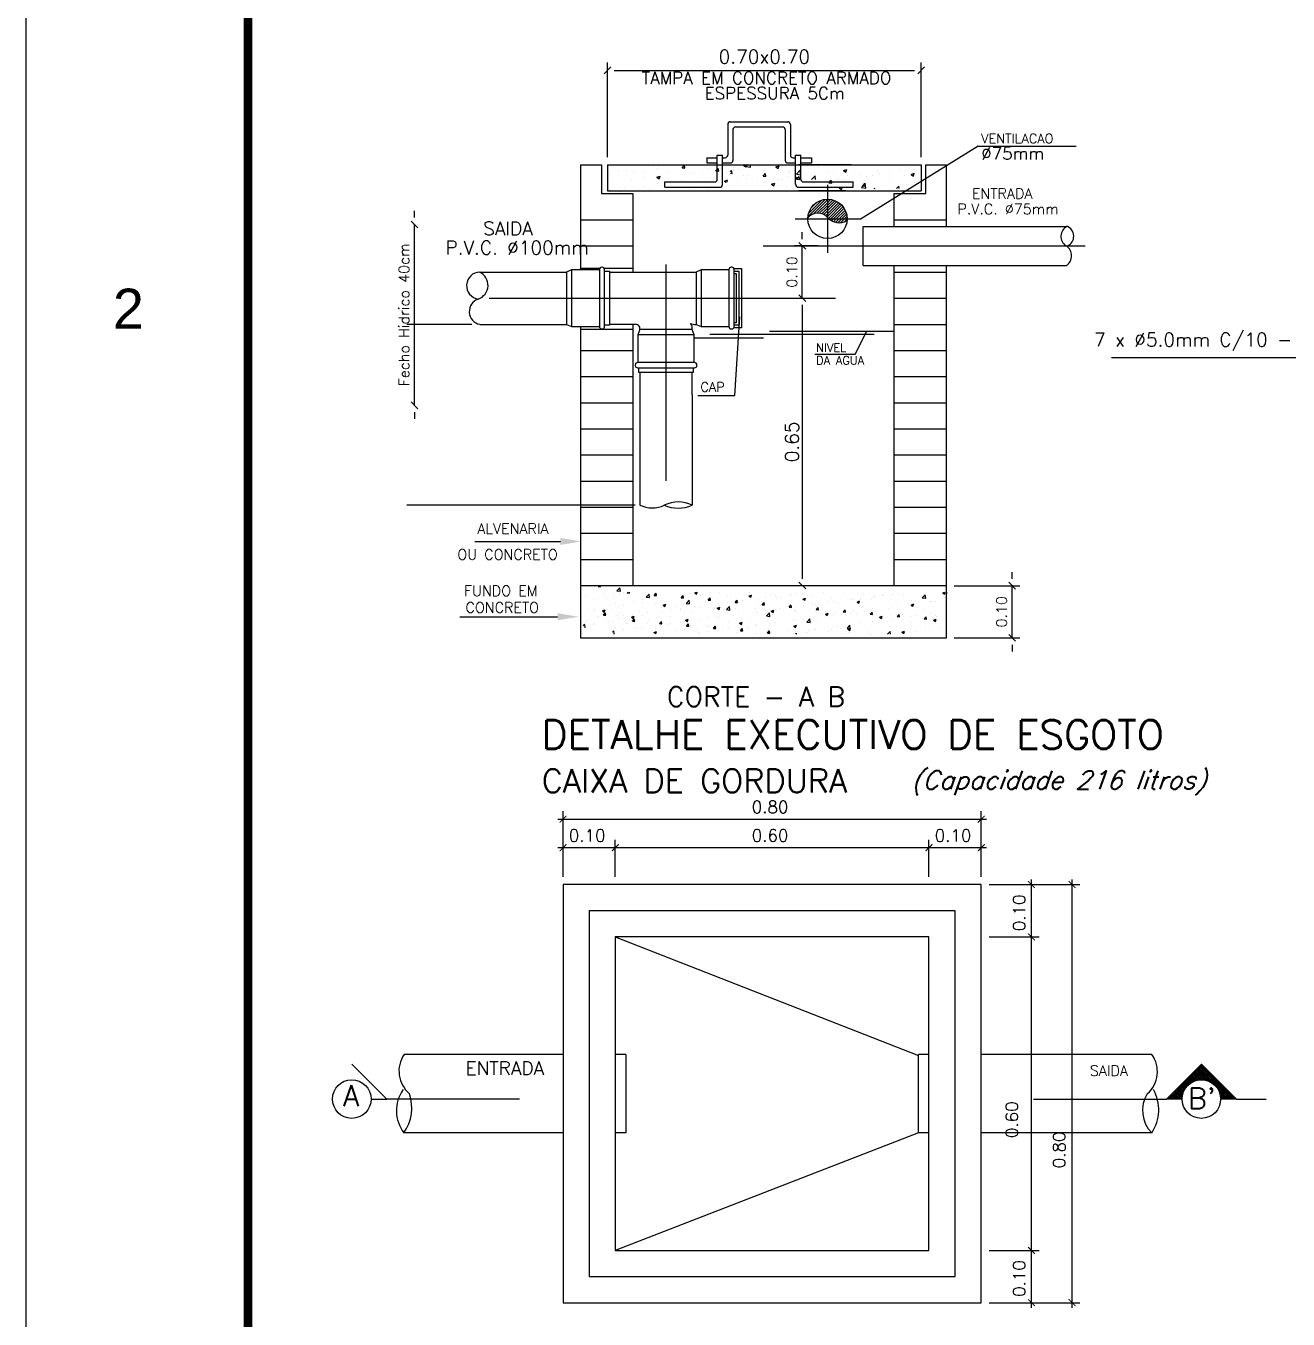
# Model space of a CAD drawing. Header units: millimetres. Extents: x -336 to -33, y -135 to 770.
# Drawn here: x -117.01 to -102.81, y 670.08 to 684.64 of the extents above; entities that cross this region are included whole.
import ezdxf
from ezdxf.enums import TextEntityAlignment as Align

# ---------------------------------------------------------------- set-up
doc = ezdxf.new("R2010")
doc.units = ezdxf.units.MM
doc.header["$LTSCALE"] = 50
doc.header["$MEASUREMENT"] = 0
doc.linetypes.add('CENTER2', pattern=[28.575, 19.05, -3.175, 3.175, -3.175])
doc.linetypes.add('HIDDEN', pattern=[0.375, 0.25, -0.125])
doc.layers.get('0').update_dxf_attribs({"linetype": 'CONTINUOUS'})
for name, color, linetype in [('A-LAYOUT', 7, 'CONTINUOUS'), ('DETALLHES_CAIXAS', 6, 'CONTINUOUS'), ("PRANCHA - PROJETU'S", 7, 'CONTINUOUS'), ('TXT_1', 2, 'CONTINUOUS'), ('TXT_2', 6, 'CONTINUOUS')]:
    doc.layers.add(name, color=color, linetype=linetype)
doc.styles.add('ADITIVOCAD', font='ROMANS.shx')
doc.styles.add('ARIAL', font='arial.ttf', dxfattribs={"height": 2})
doc.styles.add('ROMANS', font='romans', dxfattribs={"height": 0.1})

# ---------------------------------------------------------------- blocks, each defined once
blk = doc.blocks.new('ADFSGASDFG')
at = {"layer": "PRANCHA - PROJETU'S", "color": 1}
blk.add_line((276.578, 107.346), (276.578, 47.946), dxfattribs=at)
at = {"layer": "PRANCHA - PROJETU'S", "color": 4, "const_width": 0.1}
blk.add_lwpolyline([(279.078, 106.346), (359.678, 106.346), (359.678, 48.946), (279.078, 48.946)], close=True, dxfattribs=at)
at = {"layer": "PRANCHA - PROJETU'S", "color": 50, "linetype": 'Continuous', "style": 'ARIAL'}
blk.add_text('2', height=0.45, dxfattribs=at).set_placement((277.732, 92.496), align=Align.MIDDLE)
blk = doc.blocks.new('*X1021')
at = {"color": 0}
for p, q in [((189.809, 137.783), (190.139, 138.114)), ((190.181, 138.103), (190.194, 138.116)), ((189.823, 137.85), (190.072, 138.1)), ((189.872, 137.952), (189.97, 138.051)), ((189.912, 137.834), (190.181, 138.103)), ((189.98, 137.849), (190.181, 138.05)), ((190.031, 137.847), (190.181, 137.997)), ((190.074, 137.837), (190.181, 137.944)), ((190.112, 137.821), (190.181, 137.891)), ((190.181, 138.05), (190.242, 138.111)), ((190.181, 137.997), (190.286, 138.101)), ((190.181, 137.944), (190.325, 138.087)), ((190.181, 137.891), (190.361, 138.07)), ((190.181, 137.838), (190.394, 138.05)), ((190.181, 137.785), (190.424, 138.027)), ((190.198, 137.749), (190.451, 138.001)), ((190.244, 137.741), (190.476, 137.973)), ((190.297, 137.741), (190.498, 137.942)), ((190.35, 137.741), (190.517, 137.908)), ((190.403, 137.741), (190.533, 137.871)), ((190.144, 137.801), (190.181, 137.838)), ((190.173, 137.776), (190.181, 137.785)), ((190.227, 137.724), (190.244, 137.741)), ((190.259, 137.703), (190.297, 137.741)), ((190.295, 137.686), (190.35, 137.741)), ((190.335, 137.673), (190.403, 137.741)), ((190.38, 137.665), (190.456, 137.741)), ((190.433, 137.665), (190.509, 137.741)), ((190.456, 137.741), (190.545, 137.831)), ((190.5, 137.679), (190.556, 137.735)), ((190.509, 137.741), (190.554, 137.786))]:
    blk.add_line(p, q, dxfattribs=at)
blk = doc.blocks.new('*X1019')
at = {"color": 0}
for p, q in [((101.59, 65.457), (101.923, 65.79)), ((101.608, 65.457), (101.932, 65.781)), ((101.626, 65.457), (101.941, 65.772)), ((101.643, 65.457), (101.95, 65.763)), ((101.661, 65.457), (101.958, 65.755)), ((101.847, 65.626), (101.967, 65.746)), ((101.925, 65.641), (101.848, 65.718)), ((101.944, 65.64), (101.857, 65.727)), ((101.966, 65.636), (101.866, 65.736)), ((101.874, 65.635), (101.976, 65.737)), ((101.993, 65.627), (101.875, 65.745)), ((102.035, 65.602), (101.884, 65.754)), ((102.198, 65.457), (101.893, 65.762)), ((101.897, 65.64), (101.985, 65.728)), ((102.216, 65.457), (101.901, 65.771)), ((102.233, 65.457), (101.91, 65.78)), ((101.916, 65.641), (101.994, 65.719)), ((102.251, 65.457), (101.919, 65.789)), ((101.765, 65.554), (101.725, 65.594)), ((101.772, 65.565), (101.733, 65.603)), ((101.78, 65.575), (101.742, 65.612)), ((101.788, 65.584), (101.751, 65.621)), ((101.797, 65.593), (101.76, 65.63)), ((101.807, 65.601), (101.769, 65.639)), ((101.817, 65.609), (101.778, 65.648)), ((101.827, 65.615), (101.787, 65.656)), ((101.839, 65.622), (101.795, 65.665)), ((101.851, 65.627), (101.804, 65.674)), ((101.864, 65.632), (101.813, 65.683)), ((101.878, 65.636), (101.822, 65.692)), ((101.892, 65.639), (101.831, 65.701)), ((101.908, 65.641), (101.84, 65.709)), ((101.933, 65.641), (102.003, 65.71)), ((101.949, 65.639), (102.011, 65.702)), ((101.964, 65.636), (102.02, 65.693)), ((101.978, 65.633), (102.029, 65.684)), ((101.991, 65.628), (102.038, 65.675)), ((102.003, 65.622), (102.047, 65.666)), ((102.015, 65.616), (102.056, 65.657)), ((102.025, 65.609), (102.065, 65.649)), ((102.036, 65.602), (102.073, 65.64)), ((102.045, 65.594), (102.082, 65.631)), ((102.054, 65.585), (102.091, 65.622)), ((102.062, 65.576), (102.1, 65.613)), ((102.07, 65.566), (102.109, 65.604)), ((102.077, 65.555), (102.118, 65.595)), ((101.615, 65.457), (101.601, 65.471)), ((101.632, 65.457), (101.61, 65.48)), ((101.65, 65.457), (101.619, 65.488)), ((101.668, 65.457), (101.627, 65.497)), ((101.685, 65.457), (101.636, 65.506)), ((101.703, 65.457), (101.645, 65.515)), ((101.721, 65.457), (101.654, 65.524)), ((101.737, 65.458), (101.663, 65.533)), ((101.738, 65.475), (101.672, 65.541)), ((101.679, 65.457), (101.753, 65.531)), ((101.74, 65.49), (101.68, 65.55)), ((101.744, 65.505), (101.689, 65.559)), ((101.696, 65.457), (101.744, 65.504)), ((101.748, 65.518), (101.698, 65.568)), ((101.753, 65.531), (101.707, 65.577)), ((101.714, 65.457), (101.739, 65.482)), ((101.759, 65.543), (101.716, 65.586)), ((102.18, 65.457), (102.067, 65.571)), ((102.084, 65.544), (102.126, 65.587)), ((102.09, 65.532), (102.135, 65.578)), ((102.163, 65.457), (102.092, 65.528)), ((102.095, 65.52), (102.144, 65.569)), ((102.099, 65.506), (102.153, 65.56)), ((102.145, 65.457), (102.1, 65.502)), ((102.102, 65.492), (102.162, 65.551)), ((102.127, 65.457), (102.104, 65.48)), ((102.105, 65.477), (102.171, 65.542)), ((102.106, 65.46), (102.179, 65.534)), ((102.121, 65.457), (102.188, 65.525)), ((102.138, 65.457), (102.197, 65.516)), ((102.156, 65.457), (102.206, 65.507)), ((102.174, 65.457), (102.215, 65.498)), ((102.191, 65.457), (102.224, 65.489)), ((102.209, 65.457), (102.232, 65.481)), ((102.227, 65.457), (102.241, 65.472)), ((101.597, 65.457), (101.592, 65.462)), ((101.732, 65.457), (101.737, 65.463)), ((102.109, 65.457), (102.106, 65.461)), ((102.244, 65.457), (102.25, 65.463))]:
    blk.add_line(p, q, dxfattribs=at)

msp = doc.modelspace()

# ---------------------------------------------------------------- linework, layer by layer
at = {"layer": 'A-LAYOUT', "linetype": 'ByBlock'}
for p, q in [((-110.429, 684.179), (-110.506, 684.102)), ((-110.467, 683.164), (-110.467, 684.229)), ((-110.391, 684.14), (-107.015, 684.14)), ((-106.976, 684.102), (-106.9, 684.179)), ((-106.938, 683.164), (-106.938, 684.229)), ((-112.639, 682.482), (-112.639, 682.558)), ((-112.677, 682.444), (-112.601, 682.367)), ((-112.639, 680.369), (-112.639, 682.405)), ((-108.314, 682.202), (-108.237, 682.126)), ((-108.276, 682.24), (-108.276, 682.317)), ((-108.098, 682.164), (-108.364, 682.164)), ((-108.276, 681.576), (-108.276, 682.164)), ((-108.347, 681.576), (-108.187, 681.576)), ((-108.347, 681.576), (-108.187, 681.576)), ((-108.237, 681.537), (-108.314, 681.614)), ((-108.237, 681.537), (-108.314, 681.614)), ((-108.276, 681.499), (-108.276, 678.417)), ((-108.276, 681.499), (-108.276, 681.423)), ((-111.994, 681.281), (-112.727, 681.281)), ((-112.601, 680.331), (-112.677, 680.407)), ((-112.639, 680.292), (-112.639, 680.216)), ((-110.155, 679.245), (-112.727, 679.245)), ((-105.916, 678.416), (-105.916, 678.492)), ((-108.314, 678.379), (-108.237, 678.302)), ((-108.284, 678.341), (-108.187, 678.341)), ((-106.567, 678.339), (-105.828, 678.339)), ((-105.954, 678.378), (-105.878, 678.301)), ((-105.916, 677.751), (-105.916, 678.339)), ((-106.567, 677.751), (-105.828, 677.751)), ((-105.878, 677.713), (-105.954, 677.789)), ((-105.916, 677.675), (-105.916, 677.598)), ((-110.968, 675.062), (-110.968, 675.799)), ((-106.263, 675.062), (-106.263, 675.799)), ((-111.027, 675.711), (-106.204, 675.711)), ((-111.027, 675.39), (-110.321, 675.39)), ((-110.968, 675.062), (-110.968, 675.478)), ((-110.439, 675.39), (-106.792, 675.39)), ((-110.38, 675.062), (-110.38, 675.478)), ((-110.38, 675.062), (-110.38, 675.478)), ((-106.91, 675.39), (-106.204, 675.39)), ((-106.851, 675.062), (-106.851, 675.478)), ((-106.851, 675.062), (-106.851, 675.478)), ((-106.263, 675.062), (-106.263, 675.478)), ((-106.174, 674.974), (-105.61, 674.974)), ((-106.174, 674.974), (-105.152, 674.974)), ((-105.698, 674.327), (-105.698, 675.032)), ((-105.241, 670.209), (-105.241, 675.032)), ((-106.174, 674.385), (-105.61, 674.385)), ((-106.174, 674.385), (-105.61, 674.385)), ((-105.698, 670.797), (-105.698, 674.444)), ((-106.174, 670.856), (-105.61, 670.856)), ((-106.174, 670.856), (-105.61, 670.856)), ((-105.698, 670.209), (-105.698, 670.915)), ((-106.174, 670.268), (-105.61, 670.268)), ((-106.174, 670.268), (-105.152, 670.268))]:
    msp.add_line(p, q, dxfattribs=at)
at = {"layer": 'A-LAYOUT'}
for p, q in [((-109.115, 683.532), (-109.115, 683.186)), ((-109.086, 683.562), (-108.439, 683.562)), ((-108.409, 683.532), (-108.409, 683.186)), ((-109.056, 683.473), (-109.056, 683.127)), ((-109.027, 683.503), (-108.498, 683.503)), ((-108.468, 683.473), (-108.468, 683.127)), ((-106.297, 683.287), (-107.615, 682.469)), ((-106.297, 683.287), (-105.195, 683.288)), ((-109.351, 683.156), (-109.233, 683.156)), ((-109.351, 683.156), (-109.351, 683.098)), ((-109.351, 683.098), (-109.233, 683.098)), ((-109.233, 683.186), (-109.174, 683.186)), ((-109.233, 682.913), (-109.233, 683.186)), ((-109.174, 682.854), (-109.174, 683.186)), ((-109.174, 683.156), (-109.145, 683.156)), ((-109.174, 683.098), (-109.086, 683.098)), ((-108.937, 683.071), (-108.917, 683.079)), ((-108.911, 683.053), (-108.902, 683.079)), ((-108.906, 683.059), (-108.888, 683.079)), ((-108.859, 683.052), (-108.862, 683.079)), ((-108.439, 683.098), (-108.351, 683.098)), ((-108.38, 683.156), (-108.351, 683.156)), ((-108.351, 683.186), (-108.292, 683.186)), ((-108.351, 682.854), (-108.351, 683.186)), ((-107.726, 683.076), (-108.318, 683.076)), ((-108.296, 683.08), (-108.296, 683.08)), ((-108.292, 682.913), (-108.292, 683.186)), ((-108.292, 683.156), (-108.174, 683.156)), ((-108.292, 683.098), (-108.174, 683.098)), ((-108.174, 683.156), (-108.174, 683.098)), ((-108.163, 683.097), (-108.163, 683.097)), ((-107.824, 683.088), (-107.824, 683.088)), ((-107.617, 683.074), (-107.617, 683.074)), ((-110.441, 682.966), (-110.441, 682.966)), ((-110.395, 683.071), (-110.395, 683.071)), ((-110.346, 683.016), (-110.346, 683.016)), ((-110.259, 683.014), (-110.259, 683.014)), ((-110.17, 683.003), (-110.17, 683.003)), ((-110.064, 683.004), (-110.064, 683.004)), ((-109.976, 683.072), (-109.976, 683.072)), ((-109.95, 683.067), (-109.95, 683.067)), ((-109.914, 682.936), (-109.877, 682.95)), ((-109.914, 682.936), (-109.888, 682.918)), ((-109.902, 683.037), (-109.902, 683.037)), ((-109.893, 683.064), (-109.893, 683.064)), ((-109.888, 682.918), (-109.877, 682.95)), ((-109.867, 682.95), (-109.867, 682.95)), ((-109.781, 682.992), (-109.781, 682.992)), ((-109.628, 683.042), (-109.602, 683.072)), ((-109.628, 683.042), (-109.596, 683.039)), ((-109.61, 683.052), (-109.61, 683.052)), ((-109.596, 683.039), (-109.602, 683.072)), ((-109.532, 682.994), (-109.532, 682.994)), ((-109.498, 682.981), (-109.498, 682.981)), ((-109.439, 682.935), (-109.439, 682.935)), ((-109.4, 683.011), (-109.4, 683.011)), ((-109.362, 682.938), (-109.362, 682.938)), ((-109.327, 683.04), (-109.327, 683.04)), ((-109.248, 683.009), (-109.222, 683.039)), ((-109.248, 683.009), (-109.216, 683.006)), ((-109.216, 683.006), (-109.222, 683.039)), ((-109.216, 682.969), (-109.216, 682.969)), ((-109.199, 683.038), (-109.199, 683.038)), ((-109.13, 682.988), (-109.13, 682.988)), ((-109.094, 682.972), (-109.094, 682.972)), ((-109.085, 682.996), (-109.071, 683.012)), ((-109.085, 682.981), (-109.065, 682.979)), ((-109.065, 682.979), (-109.071, 683.012)), ((-109.05, 683.048), (-109.05, 683.048)), ((-109.048, 683.018), (-109.048, 683.018)), ((-109.045, 683.028), (-109.045, 683.028)), ((-108.991, 683.022), (-108.991, 683.022)), ((-108.937, 683.071), (-108.911, 683.053)), ((-108.933, 682.957), (-108.933, 682.957)), ((-108.906, 683.059), (-108.859, 683.052)), ((-108.879, 682.951), (-108.879, 682.951)), ((-108.776, 683.055), (-108.776, 683.055)), ((-108.717, 682.949), (-108.691, 682.979)), ((-108.717, 682.949), (-108.685, 682.946)), ((-108.708, 683.01), (-108.708, 683.01)), ((-108.685, 682.946), (-108.691, 682.979)), ((-108.596, 682.939), (-108.596, 682.939)), ((-108.574, 683.053), (-108.537, 683.067)), ((-108.574, 683.053), (-108.548, 683.035)), ((-108.565, 682.967), (-108.565, 682.967)), ((-108.548, 683.035), (-108.537, 683.067)), ((-108.541, 683.011), (-108.541, 683.011)), ((-108.433, 682.985), (-108.433, 682.985)), ((-108.429, 682.94), (-108.429, 682.94)), ((-108.425, 682.998), (-108.425, 682.998)), ((-108.366, 683.014), (-108.366, 683.014)), ((-108.352, 682.911), (-108.33, 682.937)), ((-108.341, 682.972), (-108.3, 683.015)), ((-108.341, 682.972), (-108.294, 682.965)), ((-108.337, 682.916), (-108.312, 682.946)), ((-108.325, 682.911), (-108.33, 682.937)), ((-108.314, 682.927), (-108.314, 682.927)), ((-108.305, 682.913), (-108.312, 682.946)), ((-108.294, 682.964), (-108.3, 683.015)), ((-108.258, 682.999), (-108.258, 682.999)), ((-108.235, 682.968), (-108.235, 682.968)), ((-108.172, 682.911), (-108.133, 682.952)), ((-108.147, 682.928), (-108.147, 682.928)), ((-108.129, 682.911), (-108.133, 682.952)), ((-108.099, 683.048), (-108.099, 683.048)), ((-107.976, 682.987), (-107.976, 682.987)), ((-107.926, 683.021), (-107.926, 683.021)), ((-107.813, 683.011), (-107.776, 683.025)), ((-107.813, 683.011), (-107.787, 682.993)), ((-107.787, 682.993), (-107.776, 683.025)), ((-107.768, 682.959), (-107.768, 682.959)), ((-107.693, 682.975), (-107.693, 682.975)), ((-107.635, 682.976), (-107.635, 682.976)), ((-107.559, 682.949), (-107.559, 682.949)), ((-107.491, 682.958), (-107.491, 682.958)), ((-107.435, 683.003), (-107.435, 683.003)), ((-107.41, 682.963), (-107.41, 682.963)), ((-107.291, 682.983), (-107.291, 682.983)), ((-107.182, 683.011), (-107.182, 683.011)), ((-107.128, 682.951), (-107.128, 682.951)), ((-107.1, 683.047), (-107.1, 683.047)), ((-107.053, 682.968), (-107.016, 682.982)), ((-107.053, 682.968), (-107.026, 682.95)), ((-107.026, 682.95), (-107.016, 682.982)), ((-107.016, 683.022), (-107.016, 683.022)), ((-110.448, 682.79), (-110.448, 682.79)), ((-110.28, 682.806), (-110.28, 682.806)), ((-110.2, 682.906), (-110.2, 682.906)), ((-110.176, 682.827), (-110.176, 682.827)), ((-110.067, 682.924), (-110.067, 682.924)), ((-110.056, 682.829), (-110.056, 682.829)), ((-109.998, 682.795), (-109.998, 682.795)), ((-109.909, 682.861), (-109.909, 682.861)), ((-109.821, 682.825), (-109.821, 682.884)), ((-109.821, 682.884), (-109.262, 682.884)), ((-109.821, 682.825), (-109.203, 682.825)), ((-109.748, 682.882), (-109.748, 682.882)), ((-109.715, 682.783), (-109.715, 682.783)), ((-109.672, 682.785), (-109.672, 682.785)), ((-109.634, 682.9), (-109.634, 682.9)), ((-109.539, 682.803), (-109.539, 682.803)), ((-109.339, 682.829), (-109.339, 682.829)), ((-109.329, 682.802), (-109.329, 682.802)), ((-109.153, 682.894), (-109.116, 682.908)), ((-109.153, 682.894), (-109.133, 682.88)), ((-109.126, 682.88), (-109.116, 682.908)), ((-109.054, 682.842), (-109.054, 682.842)), ((-109.004, 682.873), (-109.004, 682.873)), ((-108.9, 682.923), (-108.9, 682.923)), ((-108.782, 682.879), (-108.782, 682.879)), ((-108.763, 682.785), (-108.763, 682.785)), ((-108.621, 682.858), (-108.584, 682.872)), ((-108.621, 682.858), (-108.595, 682.84)), ((-108.595, 682.84), (-108.584, 682.872)), ((-108.544, 682.915), (-108.544, 682.915)), ((-108.515, 682.913), (-108.515, 682.913)), ((-108.454, 682.838), (-108.454, 682.838)), ((-108.371, 682.802), (-108.371, 682.802)), ((-108.337, 682.916), (-108.305, 682.913)), ((-108.321, 682.825), (-107.704, 682.825)), ((-107.785, 682.782), (-108.318, 682.782)), ((-108.262, 682.884), (-107.704, 682.884)), ((-108.102, 682.915), (-108.102, 682.915)), ((-107.976, 682.873), (-107.95, 682.904)), ((-107.976, 682.873), (-107.944, 682.871)), ((-107.975, 682.813), (-107.975, 682.813)), ((-107.944, 682.871), (-107.95, 682.904)), ((-107.864, 682.916), (-107.864, 682.916)), ((-107.86, 682.816), (-107.828, 682.828)), ((-107.86, 682.816), (-107.834, 682.798)), ((-107.834, 682.798), (-107.824, 682.828)), ((-107.83, 682.911), (-107.83, 682.911)), ((-107.799, 682.905), (-107.799, 682.905)), ((-107.704, 682.825), (-107.704, 682.884)), ((-107.61, 682.821), (-107.568, 682.864)), ((-107.61, 682.821), (-107.562, 682.814)), ((-107.596, 682.84), (-107.57, 682.871)), ((-107.596, 682.84), (-107.564, 682.837)), ((-107.581, 682.904), (-107.581, 682.904)), ((-107.564, 682.837), (-107.57, 682.871)), ((-107.562, 682.814), (-107.568, 682.864)), ((-107.467, 682.809), (-107.46, 682.812)), ((-107.461, 682.809), (-107.46, 682.812)), ((-107.299, 682.892), (-107.299, 682.892)), ((-107.24, 682.838), (-107.24, 682.838)), ((-107.215, 682.809), (-107.191, 682.837)), ((-107.186, 682.809), (-107.191, 682.837)), ((-107.107, 682.855), (-107.107, 682.855)), ((-107.023, 682.846), (-107.023, 682.846)), ((-107.016, 682.88), (-107.016, 682.88)), ((-110.326, 682.778), (-110.322, 682.78)), ((-110.322, 682.778), (-110.322, 682.78)), ((-107.592, 682.384), (-105.298, 682.384)), ((-107.592, 681.943), (-107.592, 682.384)), ((-110.77, 681.913), (-110.553, 681.913)), ((-107.592, 681.943), (-105.298, 681.943)), ((-110.871, 681.893), (-110.871, 681.258)), ((-109.413, 681.893), (-109.413, 681.258)), ((-109.034, 680.479), (-108.98, 681.365)), ((-108.645, 681.204), (-107.241, 681.204)), ((-107.682, 680.945), (-107.551, 681.204)), ((-109.492, 681.162), (-110.127, 681.162)), ((-109.492, 681.128), (-108.711, 681.128)), ((-109.316, 681.171), (-107.467, 681.171)), ((-108.134, 680.945), (-107.682, 680.945)), ((-104.798, 680.908), (-102.19, 680.908)), ((-110.104, 680.739), (-110.104, 679.246)), ((-109.515, 680.486), (-109.515, 680.739)), ((-109.515, 680.486), (-109.515, 679.246)), ((-109.453, 680.479), (-109.034, 680.479)), ((-111.962, 678.837), (-110.998, 678.837)), ((-110.663, 678.327), (-110.663, 678.327)), ((-110.613, 678.328), (-110.613, 678.328)), ((-110.573, 678.328), (-110.565, 678.337)), ((-110.573, 678.328), (-110.547, 678.326)), ((-110.547, 678.326), (-110.549, 678.337)), ((-110.361, 678.282), (-110.328, 678.316)), ((-110.361, 678.282), (-110.323, 678.276)), ((-110.323, 678.276), (-110.328, 678.316)), ((-110.71, 678.215), (-110.71, 678.215)), ((-110.618, 678.187), (-110.618, 678.187)), ((-110.503, 678.236), (-110.503, 678.236)), ((-110.484, 678.205), (-110.484, 678.205)), ((-110.401, 678.217), (-110.401, 678.217)), ((-110.397, 678.25), (-110.397, 678.25)), ((-110.383, 678.144), (-110.383, 678.144)), ((-110.336, 678.256), (-110.336, 678.256)), ((-110.285, 678.257), (-110.285, 678.257)), ((-110.245, 678.257), (-110.237, 678.266)), ((-110.245, 678.257), (-110.22, 678.254)), ((-110.22, 678.254), (-110.222, 678.266)), ((-110.175, 678.165), (-110.175, 678.165)), ((-110.157, 678.134), (-110.157, 678.134)), ((-110.073, 678.146), (-110.073, 678.146)), ((-110.069, 678.179), (-110.069, 678.179)), ((-110.033, 678.211), (-110, 678.245)), ((-110.033, 678.211), (-109.996, 678.205)), ((-109.996, 678.205), (-110, 678.245)), ((-109.941, 678.23), (-109.921, 678.254)), ((-109.941, 678.23), (-109.916, 678.228)), ((-109.931, 678.125), (-109.931, 678.125)), ((-109.916, 678.228), (-109.921, 678.254)), ((-109.909, 678.2), (-109.909, 678.2)), ((-109.859, 678.173), (-109.859, 678.173)), ((-109.842, 678.12), (-109.812, 678.132)), ((-109.821, 678.106), (-109.812, 678.132)), ((-109.641, 678.235), (-109.641, 678.235)), ((-109.639, 678.204), (-109.639, 678.204)), ((-109.638, 678.204), (-109.617, 678.228)), ((-109.638, 678.204), (-109.612, 678.201)), ((-109.612, 678.201), (-109.617, 678.228)), ((-109.613, 678.131), (-109.613, 678.131)), ((-109.581, 678.14), (-109.548, 678.175)), ((-109.581, 678.14), (-109.544, 678.135)), ((-109.544, 678.135), (-109.548, 678.175)), ((-109.535, 678.249), (-109.535, 678.249)), ((-109.486, 678.257), (-109.463, 678.266)), ((-109.486, 678.257), (-109.465, 678.243)), ((-109.465, 678.243), (-109.457, 678.266)), ((-109.422, 678.234), (-109.422, 678.234)), ((-109.366, 678.173), (-109.366, 678.173)), ((-109.334, 678.177), (-109.313, 678.201)), ((-109.334, 678.177), (-109.309, 678.175)), ((-109.309, 678.175), (-109.313, 678.201)), ((-109.305, 678.264), (-109.305, 678.264)), ((-109.219, 678.138), (-109.219, 678.138)), ((-109.208, 678.261), (-109.208, 678.261)), ((-109.119, 678.215), (-109.119, 678.215)), ((-109.113, 678.152), (-109.113, 678.152)), ((-109.079, 678.254), (-109.079, 678.254)), ((-109.03, 678.15), (-109.01, 678.175)), ((-109.03, 678.15), (-109.005, 678.148)), ((-109.005, 678.148), (-109.01, 678.175)), ((-108.993, 678.152), (-108.993, 678.152)), ((-108.953, 678.174), (-108.953, 678.174)), ((-108.878, 678.223), (-108.848, 678.234)), ((-108.878, 678.223), (-108.856, 678.209)), ((-108.872, 678.258), (-108.872, 678.258)), ((-108.856, 678.209), (-108.848, 678.234)), ((-108.853, 678.245), (-108.853, 678.245)), ((-108.776, 678.182), (-108.776, 678.182)), ((-108.77, 678.165), (-108.77, 678.165)), ((-108.726, 678.124), (-108.706, 678.148)), ((-108.726, 678.124), (-108.701, 678.122)), ((-108.701, 678.122), (-108.706, 678.148)), ((-108.685, 678.209), (-108.685, 678.209)), ((-108.627, 678.235), (-108.627, 678.235)), ((-108.579, 678.223), (-108.579, 678.223)), ((-108.562, 678.209), (-108.562, 678.209)), ((-108.523, 678.207), (-108.523, 678.207)), ((-108.419, 678.244), (-108.419, 678.244)), ((-108.401, 678.226), (-108.401, 678.226)), ((-108.342, 678.241), (-108.342, 678.241)), ((-108.276, 678.25), (-108.276, 678.25)), ((-108.269, 678.189), (-108.239, 678.2)), ((-108.269, 678.189), (-108.248, 678.175)), ((-108.248, 678.175), (-108.239, 678.2)), ((-108.175, 678.216), (-108.175, 678.216)), ((-108.157, 678.126), (-108.157, 678.126)), ((-108.13, 678.13), (-108.13, 678.13)), ((-108.038, 678.264), (-108.038, 678.264)), ((-107.996, 678.147), (-107.996, 678.147)), ((-107.949, 678.207), (-107.949, 678.207)), ((-107.916, 678.157), (-107.916, 678.157)), ((-107.868, 678.144), (-107.868, 678.144)), ((-107.812, 678.254), (-107.812, 678.254)), ((-107.729, 678.182), (-107.729, 678.182)), ((-107.722, 678.197), (-107.722, 678.197)), ((-107.696, 678.188), (-107.696, 678.188)), ((-107.66, 678.155), (-107.631, 678.167)), ((-107.66, 678.155), (-107.639, 678.141)), ((-107.639, 678.141), (-107.631, 678.166)), ((-107.623, 678.196), (-107.623, 678.196)), ((-107.621, 678.186), (-107.621, 678.186)), ((-107.586, 678.244), (-107.586, 678.244)), ((-107.496, 678.188), (-107.496, 678.188)), ((-107.478, 678.218), (-107.478, 678.218)), ((-107.462, 678.217), (-107.462, 678.217)), ((-107.374, 678.229), (-107.374, 678.229)), ((-107.36, 678.235), (-107.36, 678.235)), ((-107.27, 678.178), (-107.27, 678.178)), ((-107.264, 678.245), (-107.264, 678.245)), ((-107.195, 678.253), (-107.195, 678.253)), ((-107.134, 678.225), (-107.134, 678.225)), ((-107.052, 678.121), (-107.022, 678.133)), ((-107.05, 678.136), (-107.05, 678.136)), ((-107.044, 678.168), (-107.044, 678.168)), ((-107.031, 678.107), (-107.022, 678.133)), ((-106.926, 678.203), (-106.893, 678.237)), ((-106.926, 678.203), (-106.888, 678.197)), ((-106.907, 678.216), (-106.907, 678.216)), ((-106.888, 678.197), (-106.893, 678.237)), ((-106.832, 678.166), (-106.832, 678.166)), ((-106.818, 678.159), (-106.818, 678.159)), ((-106.772, 678.156), (-106.772, 678.156)), ((-106.696, 678.258), (-106.675, 678.266)), ((-106.696, 678.258), (-106.675, 678.244)), ((-106.681, 678.206), (-106.681, 678.206)), ((-106.675, 678.244), (-106.667, 678.266)), ((-106.666, 678.17), (-106.666, 678.17)), ((-106.659, 678.256), (-106.651, 678.266)), ((-106.659, 678.256), (-106.647, 678.255)), ((-112.129, 677.989), (-111.029, 677.989)), ((-110.681, 678.074), (-110.681, 678.074)), ((-110.623, 678.046), (-110.623, 678.046)), ((-110.614, 678.069), (-110.614, 678.069)), ((-110.579, 677.982), (-110.579, 677.982)), ((-110.567, 677.989), (-110.567, 677.989)), ((-110.525, 678.055), (-110.495, 678.066)), ((-110.525, 678.055), (-110.504, 678.041)), ((-110.514, 678.009), (-110.493, 678.034)), ((-110.514, 678.009), (-110.488, 678.007)), ((-110.508, 678.083), (-110.508, 678.083)), ((-110.504, 678.041), (-110.495, 678.066)), ((-110.488, 678.007), (-110.493, 678.034)), ((-110.434, 678.117), (-110.434, 678.117)), ((-110.406, 678.076), (-110.406, 678.076)), ((-110.354, 678.003), (-110.354, 678.003)), ((-110.348, 678.104), (-110.348, 678.104)), ((-110.34, 677.979), (-110.34, 677.979)), ((-110.332, 678.024), (-110.332, 678.024)), ((-110.291, 678.116), (-110.291, 678.116)), ((-110.287, 677.998), (-110.287, 677.998)), ((-110.198, 677.984), (-110.168, 677.995)), ((-110.198, 677.984), (-110.177, 677.97)), ((-110.181, 678.012), (-110.181, 678.012)), ((-110.177, 677.969), (-110.168, 677.995)), ((-110.107, 678.046), (-110.107, 678.046)), ((-110.078, 678.005), (-110.078, 678.005)), ((-110.02, 678.033), (-110.02, 678.033)), ((-109.864, 678.032), (-109.864, 678.032)), ((-109.86, 678.088), (-109.86, 678.088)), ((-109.842, 678.12), (-109.821, 678.106)), ((-109.758, 677.995), (-109.758, 677.995)), ((-109.753, 678.068), (-109.753, 678.068)), ((-109.705, 678.115), (-109.705, 678.115)), ((-109.647, 678.082), (-109.647, 678.082)), ((-109.644, 678.063), (-109.644, 678.063)), ((-109.511, 678.038), (-109.511, 678.038)), ((-109.486, 678.103), (-109.486, 678.103)), ((-109.478, 678.106), (-109.478, 678.106)), ((-109.427, 678.093), (-109.427, 678.093)), ((-109.264, 678.08), (-109.264, 678.08)), ((-109.252, 678.096), (-109.252, 678.096)), ((-109.233, 678.086), (-109.204, 678.098)), ((-109.233, 678.086), (-109.212, 678.072)), ((-109.224, 677.985), (-109.224, 677.985)), ((-109.218, 677.979), (-109.218, 677.979)), ((-109.213, 678.12), (-109.213, 678.12)), ((-109.212, 678.072), (-109.204, 678.098)), ((-109.129, 678.07), (-109.096, 678.105)), ((-109.129, 678.07), (-109.092, 678.065)), ((-109.092, 678.064), (-109.096, 678.105)), ((-109.064, 678.007), (-109.064, 678.007)), ((-109.026, 678.086), (-109.026, 678.086)), ((-109.017, 678.122), (-109.017, 678.122)), ((-108.998, 678.011), (-108.998, 678.011)), ((-108.8, 678.077), (-108.8, 678.077)), ((-108.796, 678.042), (-108.796, 678.042)), ((-108.781, 678.041), (-108.781, 678.041)), ((-108.69, 678.056), (-108.69, 678.056)), ((-108.677, 678), (-108.644, 678.035)), ((-108.677, 678), (-108.64, 677.994)), ((-108.64, 677.994), (-108.644, 678.035)), ((-108.625, 678.052), (-108.595, 678.064)), ((-108.625, 678.052), (-108.604, 678.038)), ((-108.608, 678.017), (-108.608, 678.017)), ((-108.604, 678.038), (-108.595, 678.064)), ((-108.574, 678.067), (-108.574, 678.067)), ((-108.567, 678.068), (-108.567, 678.068)), ((-108.53, 678.077), (-108.53, 678.077)), ((-108.423, 678.097), (-108.402, 678.122)), ((-108.423, 678.097), (-108.397, 678.095)), ((-108.397, 678.095), (-108.402, 678.121)), ((-108.361, 678.059), (-108.361, 678.059)), ((-108.348, 678.058), (-108.348, 678.058)), ((-108.347, 678.1), (-108.347, 678.1)), ((-108.263, 678.112), (-108.263, 678.112)), ((-108.135, 677.989), (-108.135, 677.989)), ((-108.122, 678.048), (-108.122, 678.048)), ((-108.119, 678.071), (-108.098, 678.095)), ((-108.119, 678.071), (-108.094, 678.068)), ((-108.115, 678.101), (-108.115, 678.101)), ((-108.108, 677.98), (-108.108, 677.98)), ((-108.094, 678.068), (-108.098, 678.095)), ((-108.016, 678.019), (-107.986, 678.03)), ((-108.016, 678.019), (-107.995, 678.004)), ((-107.995, 678.004), (-107.986, 678.03)), ((-107.921, 678.016), (-107.921, 678.016)), ((-107.896, 678.039), (-107.896, 678.039)), ((-107.84, 678.015), (-107.84, 678.015)), ((-107.815, 678.044), (-107.795, 678.068)), ((-107.815, 678.044), (-107.79, 678.042)), ((-107.79, 678.042), (-107.795, 678.068)), ((-107.734, 678.029), (-107.734, 678.029)), ((-107.701, 678.048), (-107.701, 678.048)), ((-107.67, 678.029), (-107.67, 678.029)), ((-107.574, 678.05), (-107.574, 678.05)), ((-107.511, 678.017), (-107.491, 678.042)), ((-107.511, 678.017), (-107.486, 678.015)), ((-107.486, 678.015), (-107.491, 678.042)), ((-107.483, 678.077), (-107.483, 678.077)), ((-107.444, 678.02), (-107.444, 678.02)), ((-107.407, 677.985), (-107.378, 677.996)), ((-107.407, 677.985), (-107.386, 677.97)), ((-107.386, 677.97), (-107.378, 677.996)), ((-107.306, 678.086), (-107.306, 678.086)), ((-107.27, 678.104), (-107.27, 678.104)), ((-107.218, 678.01), (-107.218, 678.01)), ((-107.208, 677.991), (-107.187, 678.015)), ((-107.208, 677.991), (-107.182, 677.989)), ((-107.2, 678.1), (-107.2, 678.1)), ((-107.182, 677.989), (-107.187, 678.015)), ((-107.144, 678.018), (-107.144, 678.018)), ((-107.055, 677.995), (-107.055, 677.995)), ((-107.052, 678.121), (-107.031, 678.107)), ((-107.04, 678.121), (-107.04, 678.121)), ((-106.992, 678.001), (-106.992, 678.001)), ((-106.904, 677.964), (-106.883, 677.989)), ((-106.897, 678.061), (-106.897, 678.061)), ((-106.884, 677.989), (-106.884, 677.989)), ((-106.879, 677.962), (-106.883, 677.989)), ((-106.837, 678.025), (-106.837, 678.025)), ((-106.778, 678.003), (-106.778, 678.003)), ((-106.766, 677.991), (-106.766, 677.991)), ((-106.65, 678.103), (-106.65, 678.103)), ((-110.739, 677.888), (-110.724, 677.904)), ((-110.725, 677.902), (-110.725, 677.902)), ((-110.719, 677.866), (-110.723, 677.903)), ((-110.703, 677.942), (-110.703, 677.942)), ((-110.628, 677.905), (-110.628, 677.905)), ((-110.619, 677.916), (-110.619, 677.916)), ((-110.477, 677.932), (-110.477, 677.932)), ((-110.459, 677.937), (-110.459, 677.937)), ((-110.411, 677.935), (-110.411, 677.935)), ((-110.411, 677.817), (-110.396, 677.832)), ((-110.392, 677.795), (-110.396, 677.832)), ((-110.376, 677.87), (-110.376, 677.87)), ((-110.301, 677.834), (-110.301, 677.834)), ((-110.296, 677.975), (-110.296, 677.975)), ((-110.292, 677.845), (-110.292, 677.845)), ((-110.252, 677.91), (-110.252, 677.91)), ((-110.239, 677.918), (-110.239, 677.918)), ((-110.186, 677.938), (-110.166, 677.962)), ((-110.186, 677.938), (-110.161, 677.936)), ((-110.161, 677.936), (-110.166, 677.962)), ((-110.15, 677.861), (-110.15, 677.861)), ((-110.132, 677.866), (-110.132, 677.866)), ((-110.083, 677.864), (-110.083, 677.864)), ((-110.013, 677.908), (-110.013, 677.908)), ((-110.005, 677.953), (-110.005, 677.953)), ((-109.924, 677.851), (-109.924, 677.851)), ((-109.883, 677.912), (-109.862, 677.936)), ((-109.883, 677.912), (-109.857, 677.909)), ((-109.87, 677.891), (-109.87, 677.891)), ((-109.864, 677.901), (-109.864, 677.901)), ((-109.857, 677.909), (-109.862, 677.936)), ((-109.787, 677.899), (-109.787, 677.899)), ((-109.758, 677.915), (-109.758, 677.915)), ((-109.698, 677.842), (-109.698, 677.842)), ((-109.65, 677.922), (-109.65, 677.922)), ((-109.598, 677.936), (-109.598, 677.936)), ((-109.596, 677.847), (-109.596, 677.847)), ((-109.589, 677.95), (-109.56, 677.961)), ((-109.589, 677.95), (-109.568, 677.936)), ((-109.579, 677.885), (-109.558, 677.909)), ((-109.579, 677.885), (-109.554, 677.883)), ((-109.568, 677.936), (-109.559, 677.961)), ((-109.561, 677.889), (-109.561, 677.889)), ((-109.554, 677.883), (-109.558, 677.909)), ((-109.472, 677.832), (-109.472, 677.832)), ((-109.432, 677.952), (-109.432, 677.952)), ((-109.349, 677.889), (-109.349, 677.889)), ((-109.335, 677.88), (-109.335, 677.88)), ((-109.33, 677.971), (-109.33, 677.971)), ((-109.275, 677.858), (-109.255, 677.883)), ((-109.275, 677.858), (-109.25, 677.856)), ((-109.25, 677.856), (-109.255, 677.883)), ((-109.223, 677.838), (-109.223, 677.838)), ((-109.175, 677.84), (-109.175, 677.84)), ((-109.109, 677.87), (-109.109, 677.87)), ((-109.102, 677.932), (-109.102, 677.932)), ((-109.003, 677.87), (-109.003, 677.87)), ((-108.981, 677.916), (-108.951, 677.927)), ((-108.981, 677.916), (-108.959, 677.902)), ((-108.971, 677.832), (-108.951, 677.856)), ((-108.971, 677.832), (-108.946, 677.83)), ((-108.959, 677.902), (-108.951, 677.927)), ((-108.946, 677.83), (-108.951, 677.856)), ((-108.908, 677.875), (-108.908, 677.875)), ((-108.883, 677.861), (-108.883, 677.861)), ((-108.855, 677.974), (-108.855, 677.974)), ((-108.802, 677.889), (-108.802, 677.889)), ((-108.786, 677.9), (-108.786, 677.9)), ((-108.657, 677.851), (-108.657, 677.851)), ((-108.641, 677.91), (-108.641, 677.91)), ((-108.572, 677.927), (-108.572, 677.927)), ((-108.431, 677.841), (-108.431, 677.841)), ((-108.374, 677.945), (-108.374, 677.945)), ((-108.372, 677.882), (-108.342, 677.893)), ((-108.372, 677.882), (-108.351, 677.868)), ((-108.352, 677.959), (-108.352, 677.959)), ((-108.351, 677.868), (-108.342, 677.893)), ((-108.268, 677.959), (-108.268, 677.959)), ((-108.225, 677.93), (-108.192, 677.965)), ((-108.225, 677.93), (-108.188, 677.924)), ((-108.205, 677.832), (-108.205, 677.832)), ((-108.188, 677.924), (-108.192, 677.964)), ((-108.14, 677.848), (-108.14, 677.848)), ((-108.132, 677.849), (-108.132, 677.849)), ((-107.952, 677.848), (-107.952, 677.848)), ((-107.926, 677.875), (-107.926, 677.875)), ((-107.885, 677.891), (-107.885, 677.891)), ((-107.846, 677.862), (-107.846, 677.862)), ((-107.773, 677.86), (-107.74, 677.894)), ((-107.773, 677.86), (-107.736, 677.854)), ((-107.763, 677.848), (-107.734, 677.859)), ((-107.763, 677.848), (-107.742, 677.834)), ((-107.742, 677.834), (-107.734, 677.859)), ((-107.736, 677.854), (-107.74, 677.894)), ((-107.706, 677.907), (-107.706, 677.907)), ((-107.685, 677.883), (-107.685, 677.883)), ((-107.638, 677.933), (-107.638, 677.933)), ((-107.537, 677.84), (-107.537, 677.84)), ((-107.489, 677.936), (-107.489, 677.936)), ((-107.418, 677.919), (-107.418, 677.919)), ((-107.391, 677.976), (-107.391, 677.976)), ((-107.312, 677.932), (-107.312, 677.932)), ((-107.29, 677.883), (-107.29, 677.883)), ((-107.275, 677.963), (-107.275, 677.963)), ((-107.151, 677.954), (-107.151, 677.954)), ((-107.06, 677.854), (-107.06, 677.854)), ((-107.043, 677.925), (-107.043, 677.925)), ((-106.904, 677.964), (-106.879, 677.962)), ((-106.889, 677.836), (-106.889, 677.836)), ((-106.842, 677.884), (-106.842, 677.884)), ((-106.799, 677.951), (-106.769, 677.962)), ((-106.799, 677.951), (-106.778, 677.937)), ((-106.796, 677.968), (-106.796, 677.968)), ((-106.778, 677.936), (-106.769, 677.962)), ((-106.729, 677.857), (-106.729, 677.857)), ((-110.398, 677.831), (-110.398, 677.831)), ((-109.945, 677.813), (-109.915, 677.825)), ((-109.945, 677.813), (-109.924, 677.799)), ((-109.924, 677.799), (-109.915, 677.825)), ((-109.843, 677.805), (-109.843, 677.805)), ((-109.442, 677.804), (-109.442, 677.804)), ((-109.437, 677.811), (-109.437, 677.811)), ((-109.336, 677.818), (-109.336, 677.818)), ((-109.246, 677.823), (-109.246, 677.823)), ((-109.02, 677.813), (-109.02, 677.813)), ((-108.793, 677.804), (-108.793, 677.804)), ((-108.668, 677.805), (-108.647, 677.83)), ((-108.668, 677.805), (-108.642, 677.803)), ((-108.642, 677.803), (-108.647, 677.83)), ((-108.379, 677.806), (-108.379, 677.806)), ((-108.357, 677.818), (-108.357, 677.818)), ((-108.35, 677.795), (-108.343, 677.803)), ((-108.342, 677.795), (-108.343, 677.803)), ((-108.219, 677.813), (-108.219, 677.813)), ((-107.978, 677.822), (-107.978, 677.822)), ((-107.784, 677.798), (-107.784, 677.798)), ((-107.752, 677.813), (-107.752, 677.813)), ((-107.526, 677.803), (-107.526, 677.803)), ((-107.494, 677.795), (-107.494, 677.795)), ((-107.316, 677.795), (-107.289, 677.824)), ((-107.285, 677.795), (-107.288, 677.824)), ((-107.28, 677.822), (-107.28, 677.822)), ((-107.155, 677.814), (-107.125, 677.826)), ((-107.155, 677.814), (-107.134, 677.8)), ((-107.134, 677.8), (-107.125, 677.825)), ((-106.995, 677.822), (-106.995, 677.822)), ((-110.38, 674.385), (-106.968, 673.049)), ((-110.968, 673.062), (-112.758, 673.062)), ((-110.262, 673.062), (-110.38, 673.062)), ((-110.262, 673.062), (-110.262, 672.18)), ((-106.968, 672.18), (-106.968, 673.062)), ((-106.851, 673.062), (-106.968, 673.062)), ((-104.343, 673.062), (-106.263, 673.062)), ((-110.968, 672.18), (-112.758, 672.18)), ((-106.968, 672.181), (-110.38, 670.856)), ((-110.262, 672.18), (-110.38, 672.18)), ((-106.851, 672.18), (-106.968, 672.18)), ((-104.343, 672.18), (-106.263, 672.18))]:
    msp.add_line(p, q, dxfattribs=at)
at = {"layer": 'A-LAYOUT', "linetype": 'CENTER2'}
for p, q in [((-107.993, 682.851), (-107.993, 682.087)), ((-108.358, 682.469), (-107.615, 682.469)), ((-108.718, 682.164), (-105.094, 682.164)), ((-109.809, 679.519), (-109.809, 681.953)), ((-111.8, 681.576), (-107.904, 681.576))]:
    msp.add_line(p, q, dxfattribs=at)
at = {"layer": 'A-LAYOUT', "linetype": 'HIDDEN'}
for p, q in [((-110.674, 674.679), (-110.674, 670.562)), ((-106.557, 674.679), (-110.674, 674.679)), ((-106.557, 670.562), (-106.557, 674.679)), ((-110.674, 670.562), (-106.557, 670.562))]:
    msp.add_line(p, q, dxfattribs=at)
at = {"layer": 'A-LAYOUT'}
for points in [[(-110.533, 681.23), (-110.527, 681.23, 0.414214), (-110.5, 681.256), (-110.5, 681.897, 0.414214), (-110.527, 681.923), (-110.533, 681.923, 0.414214), (-110.559, 681.897), (-110.559, 681.256, 0.414214)], [(-109.075, 681.23), (-109.069, 681.23, 0.414214), (-109.042, 681.256), (-109.042, 681.897, 0.414214), (-109.069, 681.923), (-109.075, 681.923, 0.414214), (-109.101, 681.897), (-109.101, 681.256, 0.414214)], [(-110.156, 680.824), (-110.156, 680.818, 0.414214), (-110.129, 680.792), (-109.488, 680.792, 0.414214), (-109.462, 680.818), (-109.462, 680.824, 0.414214), (-109.488, 680.851), (-110.129, 680.851, 0.414214)]]:
    msp.add_lwpolyline(points, format="xyb", close=True, dxfattribs=at)
for points in [[(-109.042, 681.911), (-108.96, 681.911), (-108.96, 681.24), (-109.042, 681.24)], [(-111.905, 681.87), (-110.93, 681.87)], [(-110.559, 681.893), (-110.871, 681.893), (-110.93, 681.87), (-110.93, 681.281), (-110.871, 681.258), (-110.559, 681.258)], [(-110.5, 681.881), (-110.447, 681.881), (-110.447, 681.27), (-110.5, 681.27)], [(-110.447, 681.87), (-109.472, 681.87)], [(-109.101, 681.893), (-109.413, 681.893), (-109.472, 681.87), (-109.472, 681.281), (-109.413, 681.258), (-109.101, 681.258)], [(-109.042, 681.881), (-108.989, 681.881), (-108.989, 681.27), (-109.042, 681.27)], [(-109.042, 681.852), (-109.019, 681.852), (-109.019, 681.299), (-109.042, 681.299)], [(-111.905, 681.281), (-110.93, 681.281)], [(-109.492, 680.851), (-109.492, 681.162), (-109.515, 681.222), (-110.104, 681.222), (-110.127, 681.162), (-110.127, 680.851)], [(-109.504, 680.792), (-109.504, 680.739), (-110.115, 680.739), (-110.115, 680.792)]]:
    msp.add_lwpolyline(points, dxfattribs=at)
for points in [[(-110.104, 681.222), (-110.104, 681.248, 0.193767), (-110.141, 681.281), (-110.447, 681.281)], [(-109.515, 681.222, 0.249457), (-109.535, 681.292, 0.160647), (-109.472, 681.281)]]:
    msp.add_lwpolyline(points, format="xyb", dxfattribs=at)
at = {"layer": 'A-LAYOUT', "linetype": 'ByBlock', "const_width": 0.0115}
for points in [[(-110.93, 675.749), (-111.006, 675.673)], [(-106.301, 675.673), (-106.224, 675.749)], [(-110.93, 675.428), (-111.006, 675.351)], [(-110.342, 675.428), (-110.418, 675.351)], [(-110.418, 675.351), (-110.342, 675.428)], [(-106.812, 675.428), (-106.889, 675.351)], [(-106.889, 675.351), (-106.812, 675.428)], [(-106.301, 675.351), (-106.224, 675.428)], [(-105.66, 674.935), (-105.736, 675.012)], [(-105.202, 674.935), (-105.279, 675.012)], [(-105.66, 674.347), (-105.736, 674.424)], [(-105.736, 674.424), (-105.66, 674.347)], [(-105.736, 670.894), (-105.66, 670.818)], [(-105.66, 670.818), (-105.736, 670.894)], [(-105.736, 670.306), (-105.66, 670.23)], [(-105.279, 670.306), (-105.202, 670.23)]]:
    msp.add_lwpolyline(points, dxfattribs=at)
at = {"layer": 'A-LAYOUT'}
msp.add_circle((-107.993, 682.469), 0.221, dxfattribs=at)
for centre, radius, start, end in [((-109.086, 683.532), 0.0294, 90, 180), ((-108.439, 683.532), 0.0294, 360, 90), ((-109.027, 683.473), 0.0294, 90, 180), ((-108.498, 683.473), 0.0294, 0, 90), ((-109.145, 683.186), 0.0294, 270, 0), ((-109.086, 683.127), 0.0294, 270, 0), ((-108.439, 683.127), 0.0294, 180, 270), ((-108.38, 683.186), 0.0294, 180, 270), ((-109.262, 682.913), 0.0294, 270, 0), ((-109.203, 682.854), 0.0294, 270, 0), ((-108.321, 682.854), 0.0294, 180, 270), ((-108.262, 682.913), 0.0294, 180, 270), ((-108.101, 682.388), 0.144, 41.3765, 141.0385), ((-107.86, 682.6), 0.176, 221.3765, 299.4853), ((-105.238, 682.271), 0.128, 117.9019, 236.9301), ((-105.341, 682.273), 0.119, 293.2479, 70.1992), ((-105.379, 682.053), 0.132, 303.0699, 56.9301), ((-111.9, 681.717), 0.153, 91.971, 261.4768), ((-111.976, 681.721), 0.164, 288.8635, 64.5843), ((-111.875, 681.426), 0.148, 108.8635, 258.1185), ((-109.965, 679.522), 0.308, 243.3781, 296.3135), ((-109.671, 678.927), 0.355, 63.9567, 116.3135), ((-109.673, 679.591), 0.379, 245.7192, 294.551), ((-112.481, 672.875), 0.333, 145.9888, 230.0652), ((-104.612, 672.869), 0.331, 311.1401, 35.7291), ((-112.434, 672.429), 0.409, 144.5889, 217.6466), ((-113.164, 672.462), 0.494, 325.2216, 18.6581), ((-104.092, 672.432), 0.356, 148.1249, 225.0838), ((-104.739, 672.439), 0.473, 326.7098, 28.8397)]:
    msp.add_arc(centre, radius, start, end, dxfattribs=at)
for points in [[(-110.998, 678.798), (-110.998, 678.876), (-110.762, 678.837)], [(-111.029, 678.029), (-111.029, 677.95), (-110.794, 677.989)]]:
    msp.add_solid(points, dxfattribs=at)
at = {"layer": 'DETALLHES_CAIXAS'}
for p, q in [((-110.77, 683.076), (-110.77, 681.893)), ((-110.77, 683.076), (-110.535, 683.076)), ((-110.535, 683.076), (-110.535, 682.752)), ((-110.467, 683.076), (-107.785, 683.076)), ((-110.467, 683.076), (-110.467, 682.782)), ((-108.26, 683.076), (-106.938, 683.076)), ((-106.938, 683.076), (-106.938, 682.782)), ((-106.888, 683.075), (-106.653, 683.075)), ((-106.888, 682.752), (-106.888, 683.075)), ((-106.653, 682.384), (-106.653, 683.075)), ((-110.467, 682.782), (-107.785, 682.782)), ((-108.318, 682.782), (-106.938, 682.782)), ((-110.535, 682.752), (-110.182, 682.752)), ((-110.182, 682.752), (-110.182, 681.87)), ((-107.241, 682.384), (-107.241, 682.752)), ((-107.241, 682.752), (-106.888, 682.752)), ((-110.77, 682.458), (-110.182, 682.458)), ((-107.241, 682.458), (-106.653, 682.458)), ((-110.77, 682.164), (-110.182, 682.164)), ((-110.506, 681.913), (-110.182, 681.913)), ((-107.241, 678.341), (-107.241, 681.943)), ((-106.653, 677.752), (-106.653, 681.943)), ((-107.241, 681.87), (-106.653, 681.87)), ((-107.241, 681.576), (-106.653, 681.576)), ((-110.77, 681.258), (-110.77, 677.752)), ((-110.77, 681.227), (-110.182, 681.227)), ((-110.182, 681.281), (-110.182, 678.341)), ((-107.241, 681.281), (-106.653, 681.281)), ((-110.77, 680.987), (-110.182, 680.987)), ((-107.241, 680.987), (-106.653, 680.987)), ((-110.77, 680.693), (-110.182, 680.693)), ((-107.241, 680.693), (-106.653, 680.693)), ((-110.77, 680.399), (-110.182, 680.399)), ((-107.241, 680.399), (-106.653, 680.399)), ((-110.77, 680.105), (-110.182, 680.105)), ((-107.241, 680.105), (-106.653, 680.105)), ((-110.77, 679.811), (-110.182, 679.811)), ((-107.241, 679.811), (-106.653, 679.811)), ((-110.77, 679.517), (-110.182, 679.517)), ((-107.241, 679.517), (-106.653, 679.517)), ((-110.77, 679.223), (-110.182, 679.223)), ((-107.241, 679.223), (-106.653, 679.223)), ((-110.77, 678.929), (-110.182, 678.929)), ((-107.241, 678.929), (-106.653, 678.929)), ((-110.77, 678.635), (-110.182, 678.635)), ((-107.241, 678.635), (-106.653, 678.635)), ((-110.77, 678.341), (-106.653, 678.341)), ((-110.77, 677.752), (-106.653, 677.752)), ((-110.968, 674.974), (-110.968, 670.268)), ((-106.263, 674.974), (-110.968, 674.974)), ((-106.263, 670.268), (-106.263, 674.974)), ((-110.38, 674.385), (-110.38, 670.856)), ((-106.851, 674.385), (-110.38, 674.385)), ((-106.851, 670.856), (-106.851, 674.385)), ((-110.38, 670.856), (-106.851, 670.856)), ((-110.968, 670.268), (-106.263, 670.268))]:
    msp.add_line(p, q, dxfattribs=at)
at = {"layer": 'TXT_1'}
for p, q in [((-113.345, 672.953), (-112.952, 672.56)), ((-103.786, 672.953), (-104.179, 672.56)), ((-103.392, 672.56), (-103.786, 672.953)), ((-113.128, 672.56), (-112.952, 672.56)), ((-104.002, 672.56), (-104.179, 672.56)), ((-103.392, 672.56), (-103.569, 672.56))]:
    msp.add_line(p, q, dxfattribs=at)
for centre in [(-113.345, 672.56), (-103.786, 672.56)]:
    msp.add_circle(centre, 0.217, dxfattribs=at)
at = {"layer": 'TXT_2', "linetype": 'CENTER2'}
for p, q in [((-111.457, 672.56), (-112.952, 672.56)), ((-105.674, 672.56), (-104.179, 672.56)), ((-103.392, 672.56), (-103.058, 672.56))]:
    msp.add_line(p, q, dxfattribs=at)

# ---------------------------------------------------------------- block references
at = {"layer": 'A-LAYOUT', "xscale": 0.5881812764932982, "yscale": 0.5881812764939669, "zscale": 0.5881812764938331}
msp.add_blockref('*X1021', (-219.854, 601.452), dxfattribs=at)
at = {"layer": "PRANCHA - PROJETU'S", "color": 1}
msp.add_blockref('ADFSGASDFG', (-393.59, 588.965), dxfattribs=at)
at = {"layer": 'TXT_1', "xscale": -1.176362552986596, "yscale": 1.176362552987934, "zscale": 1.176362552987666}
msp.add_blockref('*X1019', (16.111, 595.559), dxfattribs=at)

# ---------------------------------------------------------------- texts
at = {"layer": 'A-LAYOUT', "linetype": 'ByBlock', "style": 'ROMANS'}
msp.add_text('0.70x0.70', height=0.1529, dxfattribs=at).set_placement((-108.703, 684.293), align=Align.MIDDLE_CENTER)
at = {"layer": 'A-LAYOUT', "style": 'ROMANS'}
for s, height, p in [('TAMPA EM CONCRETO ARMADO', 0.13763, (-110.082, 684.055)), ('ESPESSURA 5Cm', 0.13763, (-109.374, 683.883)), ('VENTILACAO', 0.1059, (-106.263, 683.372)), ('%%C75mm', 0.1376, (-106.263, 683.205)), ('ENTRADA ', 0.1176, (-106.367, 682.753)), ('P.V.C. %%C75mm', 0.11764, (-106.531, 682.579)), ('SAIDA ', 0.1529, (-111.867, 682.36)), ('P.V.C. %%C100mm', 0.15293, (-112.291, 682.145)), ('7 x %%C5.0mm C/10 - 0.60m', 0.15293, (-104.993, 681.109)), ('NIVEL', 0.0941, (-108.12, 681.018)), ('DA AGUA', 0.0941, (-108.12, 680.875)), ('CAP', 0.1059, (-109.422, 680.576)), ('ALVENARIA', 0.1176, (-111.932, 678.981)), ('OU CONCRETO', 0.11764, (-112.157, 678.69)), ('FUNDO EM', 0.1176, (-112.082, 678.281)), ('CONCRETO', 0.1176, (-112.065, 678.094)), ('ENTRADA ', 0.1529, (-112.066, 672.908)), ('SAIDA ', 0.1176, (-105.04, 672.879))]:
    msp.add_text(s, height=height, dxfattribs=at).set_placement(p, align=Align.MIDDLE_LEFT)
at = {"layer": 'A-LAYOUT', "linetype": 'ByBlock', "style": 'ROMANS'}
for s, height, p in [('Fecho Hidrico 40cm', 0.11764, (-112.757, 681.387)), ('0.10', 0.1176, (-108.393, 681.87)), ('0.65', 0.1529, (-108.393, 679.958)), ('0.10', 0.1176, (-106.034, 678.045))]:
    msp.add_text(s, height=height, rotation=90, dxfattribs=at).set_placement(p, align=Align.MIDDLE_CENTER)
at = {"layer": 'A-LAYOUT', "style": 'ROMANS'}
for s, p in [('0.80', (-108.845, 675.78)), ('0.10', (-110.903, 675.458)), ('0.60', (-108.845, 675.458)), ('0.10', (-106.786, 675.458))]:
    msp.add_text(s, height=0.1376, dxfattribs=at).set_placement(p)
for s, p in [('0.10', (-105.767, 674.45)), ('0.60', (-105.85, 672.121)), ('0.80', (-105.317, 671.781)), ('0.10', (-105.767, 670.333))]:
    msp.add_text(s, height=0.1376, rotation=90, dxfattribs=at).set_placement(p)
at = {"layer": 'TXT_1', "style": 'ADITIVOCAD'}
for s, height, p in [('CORTE - A B', 0.22057, (-108.798, 677.089)), ('A', 0.235, (-113.352, 672.598)), ("B'", 0.2353, (-103.781, 672.567))]:
    msp.add_text(s, height=height, dxfattribs=at).set_placement(p, align=Align.MIDDLE)
at = {"layer": 'TXT_2', "style": 'ADITIVOCAD'}
for s, height, p in [('DETALHE EXECUTIVO DE ESGOTO', 0.3235, (-111.208, 676.501)), ('CAIXA DE GORDURA', 0.26468, (-111.208, 676.01))]:
    msp.add_text(s, height=height, dxfattribs=at).set_placement(p)
at = {"layer": 'TXT_2', "style": 'ADITIVOCAD', "oblique": 20}
msp.add_text('(Capacidade 216 litros)', height=0.20586, dxfattribs=at).set_placement((-107.051, 676.049))

doc.saveas('drawing.dxf')
